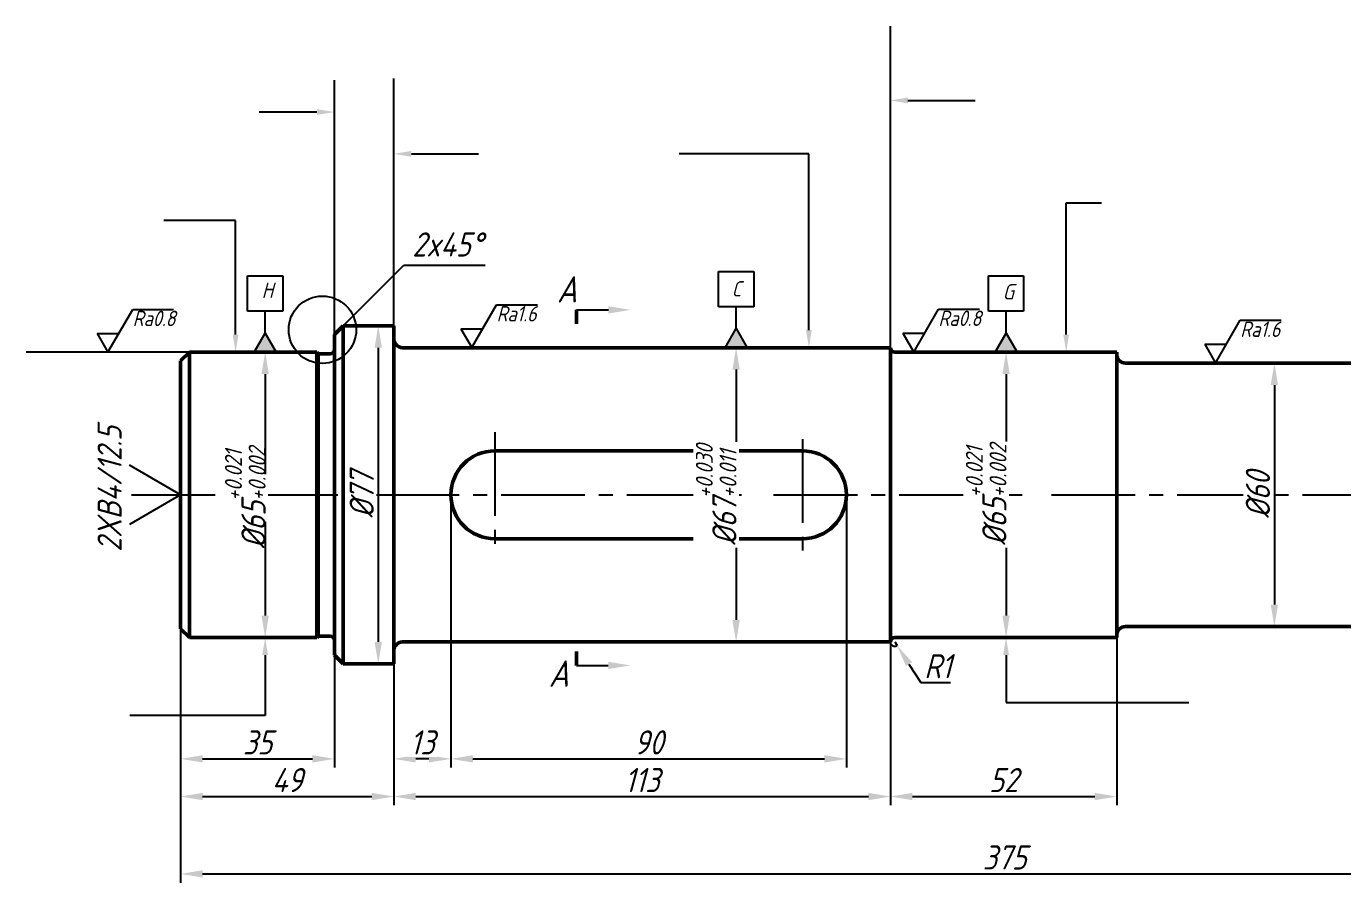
# Model space of a CAD drawing. Header units: millimetres. Extents: x 1056 to 2159, y 1699 to 2044.
# Drawn here: x 1055.8 to 1355.3, y 1848.7 to 2043.7 of the extents above; entities that cross this region are included whole.
import ezdxf
from ezdxf import colors
from ezdxf.entities.mleader import LeaderData, LeaderLine
from ezdxf.enums import TextEntityAlignment as Align
from ezdxf.math import Vec2, Vec3

# ---------------------------------------------------------------- set-up
doc = ezdxf.new("R2010")
doc.units = ezdxf.units.MM
doc.linetypes.add('CENTER2', pattern=[28.575, 19.05, -3.175, 3.175, -3.175])
doc.layers.add('标注', color=7, linetype='Continuous', true_color=0x0b15e0)
doc.layers.add('点划线', color=255, linetype='CENTER2')
doc.layers.add('细实线', color=7, linetype='Continuous')
doc.layers.add('粗实线', color=7, linetype='Continuous', lineweight=50)
doc.styles.get("Standard").update_dxf_attribs({"font": 'arial.ttf'})
doc.styles.add('数字', font='gbeitc.shx', dxfattribs={"bigfont": 'bigfont.shx'})
doc.styles.add('数字字母', font='gbeitc.shx', dxfattribs={"height": 3.5})
doc.dimstyles.new('oyh', dxfattribs={"dimtxt": 5.5, "dimasz": 5, "dimexe": 2, "dimexo": 0, "dimgap": 1, "dimtad": 1, "dimtoh": 1, "dimdec": 0, "dimtxsty": '数字', "dimcen": 3, "dimadec": 0, "dimazin": 0, "dimtfac": 1, "dimtdec": 0, "dimtmove": 0, "dimatfit": 0, "dimfxl": 1, "dimtfill": 1, "dimarcsym": 1})

# ---------------------------------------------------------------- blocks, each defined once
blk = doc.blocks.new('*D2')
at = {"layer": 'Defpoints', "color": 0, "transparency": 16777216}
for p in [(1278.7, 1969.48), (1278.7, 1904.48), (1278.7, 1904.48)]:
    blk.add_point(p, dxfattribs=at)
at = {"layer": '标注', "color": 0, "lineweight": -2, "transparency": 16777216}
for p, q in [((1278.7, 1969.48), (1280.7, 1969.48)), ((1278.7, 1964.48), (1278.7, 1909.48)), ((1278.7, 1904.48), (1280.7, 1904.48))]:
    blk.add_line(p, q, dxfattribs=at)
at = {"layer": '标注', "color": 0, "transparency": 16777216}
for points in [[(1277.87, 1964.48), (1279.53, 1964.48), (1278.7, 1969.48)], [(1277.87, 1909.48), (1279.53, 1909.48), (1278.7, 1904.48)]]:
    blk.add_solid(points, dxfattribs=at)
at = {"layer": '标注', "color": 0, "transparency": 16777216, "insert": (1274.17, 1936.98), "char_height": 5.5, "attachment_point": 5, "rotation": 90, "style": '数字', "bg_fill": 3, "box_fill_scale": 1.1, "bg_fill_color": 256, "bg_fill_true_color": 13158600, "bg_fill_transparency": 0}
blk.add_mtext('%%C{\\Fgbeitc,bigfont|c134;65\\H0.7x;\\S+0.021^ +0.002;}', dxfattribs=at)
blk = doc.blocks.new('*D5')
at = {"layer": 'Defpoints', "color": 0, "transparency": 16777216}
for p in [(1252.38, 1970.48), (1217.27, 1903.48), (1252.38, 1903.48)]:
    blk.add_point(p, dxfattribs=at)
at = {"layer": '标注', "color": 0, "lineweight": -2, "transparency": 16777216}
for p, q in [((1252.38, 1970.48), (1215.27, 1970.48)), ((1217.27, 1965.48), (1217.27, 1908.48)), ((1252.38, 1903.48), (1215.27, 1903.48))]:
    blk.add_line(p, q, dxfattribs=at)
at = {"layer": '标注', "color": 0, "transparency": 16777216}
for points in [[(1216.44, 1965.48), (1218.11, 1965.48), (1217.27, 1970.48)], [(1216.44, 1908.48), (1218.11, 1908.48), (1217.27, 1903.48)]]:
    blk.add_solid(points, dxfattribs=at)
at = {"layer": '标注', "color": 0, "transparency": 16777216, "insert": (1212.74, 1936.98), "char_height": 5.5, "attachment_point": 5, "rotation": 90, "style": '数字', "bg_fill": 3, "box_fill_scale": 1.1, "bg_fill_color": 256, "bg_fill_true_color": 13158600, "bg_fill_transparency": 0}
blk.add_mtext('%%C{\\Fgbeitc,bigfont|c134;67\\H0.7x;\\S+0.030^ +0.011;}', dxfattribs=at)
blk = doc.blocks.new('*D6')
at = {"layer": 'Defpoints', "color": 0, "transparency": 16777216}
for p in [(1341.88, 1966.98), (1339.75, 1906.98), (1341.88, 1906.98)]:
    blk.add_point(p, dxfattribs=at)
at = {"layer": '标注', "color": 0, "lineweight": -2, "transparency": 16777216}
for p, q in [((1341.88, 1966.98), (1337.75, 1966.98)), ((1339.75, 1961.98), (1339.75, 1911.98)), ((1341.88, 1906.98), (1337.75, 1906.98))]:
    blk.add_line(p, q, dxfattribs=at)
at = {"layer": '标注', "color": 0, "transparency": 16777216}
for points in [[(1338.92, 1961.98), (1340.59, 1961.98), (1339.75, 1966.98)], [(1338.92, 1911.98), (1340.59, 1911.98), (1339.75, 1906.98)]]:
    blk.add_solid(points, dxfattribs=at)
at = {"layer": '标注', "color": 0, "transparency": 16777216, "insert": (1336, 1936.98), "char_height": 5.5, "attachment_point": 5, "rotation": 90, "style": '数字', "bg_fill": 3, "box_fill_scale": 1.1, "bg_fill_color": 256, "bg_fill_true_color": 13158600, "bg_fill_transparency": 0}
blk.add_mtext('%%C{\\Fgbeitc,bigfont|c134;60}', dxfattribs=at)
blk = doc.blocks.new('*D7')
at = {"layer": 'Defpoints', "color": 0, "transparency": 16777216}
for p in [(1135.84, 1975.48), (1135.84, 1898.48), (1135.84, 1898.48)]:
    blk.add_point(p, dxfattribs=at)
at = {"layer": '标注', "color": 0, "lineweight": -2, "transparency": 16777216}
for p, q in [((1135.84, 1975.48), (1137.84, 1975.48)), ((1135.84, 1970.48), (1135.84, 1903.48)), ((1135.84, 1898.48), (1137.84, 1898.48))]:
    blk.add_line(p, q, dxfattribs=at)
at = {"layer": '标注', "color": 0, "transparency": 16777216}
for points in [[(1135.01, 1970.48), (1136.67, 1970.48), (1135.84, 1975.48)], [(1135.01, 1903.48), (1136.67, 1903.48), (1135.84, 1898.48)]]:
    blk.add_solid(points, dxfattribs=at)
at = {"layer": '标注', "color": 0, "transparency": 16777216, "insert": (1132.09, 1936.98), "char_height": 5.5, "attachment_point": 5, "rotation": 90, "style": '数字', "bg_fill": 3, "box_fill_scale": 1.1, "bg_fill_color": 256, "bg_fill_true_color": 13158600, "bg_fill_transparency": 0}
blk.add_mtext('%%C{\\Fgbeitc,bigfont|c134;77}', dxfattribs=at)
blk = doc.blocks.new('*D8')
at = {"layer": 'Defpoints', "color": 0, "transparency": 16777216}
for p in [(1113.88, 1969.48), (1110.11, 1904.48), (1113.88, 1904.48)]:
    blk.add_point(p, dxfattribs=at)
at = {"layer": '标注', "color": 0, "lineweight": -2, "transparency": 16777216}
for p, q in [((1113.88, 1969.48), (1108.11, 1969.48)), ((1110.11, 1964.48), (1110.11, 1909.48)), ((1113.88, 1904.48), (1108.11, 1904.48))]:
    blk.add_line(p, q, dxfattribs=at)
at = {"layer": '标注', "color": 0, "transparency": 16777216}
for points in [[(1109.28, 1964.48), (1110.95, 1964.48), (1110.11, 1969.48)], [(1109.28, 1909.48), (1110.95, 1909.48), (1110.11, 1904.48)]]:
    blk.add_solid(points, dxfattribs=at)
at = {"layer": '标注', "color": 0, "transparency": 16777216, "insert": (1105.59, 1936.25), "char_height": 5.5, "width": 9.625, "attachment_point": 5, "rotation": 90, "style": '数字', "bg_fill": 3, "box_fill_scale": 1.1, "bg_fill_color": 256, "bg_fill_true_color": 13158600, "bg_fill_transparency": 0}
blk.add_mtext('%%C{\\Fgbeitc,bigfont|c134;65\\H0.7x;\\S+0.021^ +0.002;}', dxfattribs=at)
blk = doc.blocks.new('*D13')
at = {"layer": 'Defpoints', "color": 0, "transparency": 16777216}
for p in [(1090.88, 1906.48), (1125.88, 1904.48), (1125.88, 1876.85)]:
    blk.add_point(p, dxfattribs=at)
at = {"layer": '标注', "color": 0, "lineweight": -2, "transparency": 16777216}
for p, q in [((1090.88, 1906.48), (1090.88, 1874.85)), ((1125.88, 1904.48), (1125.88, 1874.85)), ((1095.88, 1876.85), (1120.88, 1876.85))]:
    blk.add_line(p, q, dxfattribs=at)
at = {"layer": '标注', "color": 0, "transparency": 16777216}
for points in [[(1095.88, 1877.68), (1095.88, 1876.02), (1090.88, 1876.85)], [(1120.88, 1877.68), (1120.88, 1876.02), (1125.88, 1876.85)]]:
    blk.add_solid(points, dxfattribs=at)
at = {"layer": '标注', "color": 0, "transparency": 16777216, "insert": (1108.38, 1880.6), "char_height": 5.5, "attachment_point": 5, "style": '数字', "bg_fill": 3, "box_fill_scale": 1.1, "bg_fill_color": 256, "bg_fill_true_color": 13158600, "bg_fill_transparency": 0}
blk.add_mtext('35', dxfattribs=at)
blk = doc.blocks.new('*D14')
at = {"layer": 'Defpoints', "color": 0, "transparency": 16777216}
for p in [(1139.38, 1936.98), (1152.38, 1936.98), (1139.38, 1876.85)]:
    blk.add_point(p, dxfattribs=at)
at = {"layer": '标注', "color": 0, "lineweight": -2, "transparency": 16777216}
for p, q in [((1139.38, 1936.98), (1139.38, 1874.85)), ((1152.38, 1936.98), (1152.38, 1874.85)), ((1147.38, 1876.85), (1144.38, 1876.85))]:
    blk.add_line(p, q, dxfattribs=at)
at = {"layer": '标注', "color": 0, "transparency": 16777216}
for points in [[(1144.38, 1877.68), (1144.38, 1876.02), (1139.38, 1876.85)], [(1147.38, 1877.68), (1147.38, 1876.02), (1152.38, 1876.85)]]:
    blk.add_solid(points, dxfattribs=at)
at = {"layer": '标注', "color": 0, "transparency": 16777216, "insert": (1145.88, 1880.6), "char_height": 5.5, "attachment_point": 5, "style": '数字', "bg_fill": 3, "box_fill_scale": 1.1, "bg_fill_color": 256, "bg_fill_true_color": 13158600, "bg_fill_transparency": 0}
blk.add_mtext('13', dxfattribs=at)
blk = doc.blocks.new('*D15')
at = {"layer": 'Defpoints', "color": 0, "transparency": 16777216}
for p in [(1152.38, 1936.98), (1242.38, 1936.98), (1242.38, 1876.85)]:
    blk.add_point(p, dxfattribs=at)
at = {"layer": '标注', "color": 0, "lineweight": -2, "transparency": 16777216}
for p, q in [((1152.38, 1936.98), (1152.38, 1874.85)), ((1242.38, 1936.98), (1242.38, 1874.85)), ((1157.38, 1876.85), (1237.38, 1876.85))]:
    blk.add_line(p, q, dxfattribs=at)
at = {"layer": '标注', "color": 0, "transparency": 16777216}
for points in [[(1157.38, 1877.68), (1157.38, 1876.02), (1152.38, 1876.85)], [(1237.38, 1877.68), (1237.38, 1876.02), (1242.38, 1876.85)]]:
    blk.add_solid(points, dxfattribs=at)
at = {"layer": '标注', "color": 0, "transparency": 16777216, "insert": (1197.38, 1880.6), "char_height": 5.5, "attachment_point": 5, "style": '数字', "bg_fill": 3, "box_fill_scale": 1.1, "bg_fill_color": 256, "bg_fill_true_color": 13158600, "bg_fill_transparency": 0}
blk.add_mtext('90', dxfattribs=at)
blk = doc.blocks.new('*D16')
at = {"layer": 'Defpoints', "color": 0, "transparency": 16777216}
for p in [(1090.88, 1906.48), (1139.38, 1898.48), (1139.38, 1868.27)]:
    blk.add_point(p, dxfattribs=at)
at = {"layer": '标注', "color": 0, "lineweight": -2, "transparency": 16777216}
for p, q in [((1090.88, 1906.48), (1090.88, 1866.27)), ((1139.38, 1898.48), (1139.38, 1866.27)), ((1095.88, 1868.27), (1134.38, 1868.27))]:
    blk.add_line(p, q, dxfattribs=at)
at = {"layer": '标注', "color": 0, "transparency": 16777216}
for points in [[(1095.88, 1869.1), (1095.88, 1867.44), (1090.88, 1868.27)], [(1134.38, 1869.1), (1134.38, 1867.44), (1139.38, 1868.27)]]:
    blk.add_solid(points, dxfattribs=at)
at = {"layer": '标注', "color": 0, "transparency": 16777216, "insert": (1115.13, 1872.02), "char_height": 5.5, "attachment_point": 5, "style": '数字', "bg_fill": 3, "box_fill_scale": 1.1, "bg_fill_color": 256, "bg_fill_true_color": 13158600, "bg_fill_transparency": 0}
blk.add_mtext('49', dxfattribs=at)
blk = doc.blocks.new('*D17')
at = {"layer": 'Defpoints', "color": 0, "transparency": 16777216}
for p in [(1252.38, 1904.48), (1139.38, 1898.48), (1252.38, 1868.27)]:
    blk.add_point(p, dxfattribs=at)
at = {"layer": '标注', "color": 0, "lineweight": -2, "transparency": 16777216}
for p, q in [((1252.38, 1904.48), (1252.38, 1866.27)), ((1139.38, 1898.48), (1139.38, 1866.27)), ((1144.38, 1868.27), (1247.38, 1868.27))]:
    blk.add_line(p, q, dxfattribs=at)
at = {"layer": '标注', "color": 0, "transparency": 16777216}
for points in [[(1144.38, 1869.1), (1144.38, 1867.44), (1139.38, 1868.27)], [(1247.38, 1869.1), (1247.38, 1867.44), (1252.38, 1868.27)]]:
    blk.add_solid(points, dxfattribs=at)
at = {"layer": '标注', "color": 0, "transparency": 16777216, "insert": (1195.88, 1872.02), "char_height": 5.5, "attachment_point": 5, "style": '数字', "bg_fill": 3, "box_fill_scale": 1.1, "bg_fill_color": 256, "bg_fill_true_color": 13158600, "bg_fill_transparency": 0}
blk.add_mtext('113', dxfattribs=at)
blk = doc.blocks.new('*D18')
at = {"layer": 'Defpoints', "color": 0, "transparency": 16777216}
for p in [(1252.38, 1904.48), (1303.88, 1904.48), (1303.88, 1868.27)]:
    blk.add_point(p, dxfattribs=at)
at = {"layer": '标注', "color": 0, "lineweight": -2, "transparency": 16777216}
for p, q in [((1252.38, 1904.48), (1252.38, 1866.27)), ((1303.88, 1904.48), (1303.88, 1866.27)), ((1257.38, 1868.27), (1298.88, 1868.27))]:
    blk.add_line(p, q, dxfattribs=at)
at = {"layer": '标注', "color": 0, "transparency": 16777216}
for points in [[(1257.38, 1869.1), (1257.38, 1867.44), (1252.38, 1868.27)], [(1298.88, 1869.1), (1298.88, 1867.44), (1303.88, 1868.27)]]:
    blk.add_solid(points, dxfattribs=at)
at = {"layer": '标注', "color": 0, "transparency": 16777216, "insert": (1278.13, 1872.02), "char_height": 5.5, "attachment_point": 5, "style": '数字', "bg_fill": 3, "box_fill_scale": 1.1, "bg_fill_color": 256, "bg_fill_true_color": 13158600, "bg_fill_transparency": 0}
blk.add_mtext('52', dxfattribs=at)
blk = doc.blocks.new('*D21')
at = {"layer": 'Defpoints', "color": 0, "transparency": 16777216}
for p in [(1465.88, 1913.58), (1090.88, 1906.48), (1465.88, 1850.65)]:
    blk.add_point(p, dxfattribs=at)
at = {"layer": '标注', "color": 0, "lineweight": -2, "transparency": 16777216}
for p, q in [((1465.88, 1913.58), (1465.88, 1848.65)), ((1090.88, 1906.48), (1090.88, 1848.65)), ((1095.88, 1850.65), (1460.88, 1850.65))]:
    blk.add_line(p, q, dxfattribs=at)
at = {"layer": '标注', "color": 0, "transparency": 16777216}
for points in [[(1095.88, 1851.49), (1095.88, 1849.82), (1090.88, 1850.65)], [(1460.88, 1851.49), (1460.88, 1849.82), (1465.88, 1850.65)]]:
    blk.add_solid(points, dxfattribs=at)
at = {"layer": '标注', "color": 0, "transparency": 16777216, "insert": (1278.38, 1854.4), "char_height": 5.5, "attachment_point": 5, "style": '数字', "bg_fill": 3, "box_fill_scale": 1.1, "bg_fill_color": 256, "bg_fill_true_color": 13158600, "bg_fill_transparency": 0}
blk.add_mtext('375', dxfattribs=at)
blk = doc.blocks.new('上基准')
at = {"layer": '标注'}
h = blk.add_hatch(color=256, dxfattribs=at)
h.dxf.hatch_style = 1
h.paths.add_polyline_path([(-2.5, 0), (2.5, 0), (0, 4.33)])
for p, q in [((-4, 9.33), (-4, 17.33)), ((-4, 17.33), (4, 17.33)), ((4, 17.33), (4, 9.33)), ((0, 9.33), (-4, 9.33)), ((0, 4.33), (0, 9.33)), ((4, 9.33), (0, 9.33)), ((-2.5, 0), (0, 4.33)), ((0, 4.33), (2.5, 0)), ((2.5, 0), (-2.5, 0))]:
    blk.add_line(p, q, dxfattribs=at)
blk = doc.blocks.new('*U28')
at = {"layer": '标注', "ltscale": 0.2}
for p, q in [((0, 0), (5.63, 9.75)), ((5.63, 9.75), (14.95, 9.75)), ((-2.47, 4.28), (2.47, 4.28)), ((-2.47, 4.28), (0, 0))]:
    blk.add_line(p, q, dxfattribs=at)
at = {"layer": '标注', "ltscale": 0.2, "style": '数字'}
blk.add_attdef('RA1.6', text='', height=3.5, dxfattribs=at).set_placement((5.63, 7.69), align=Align.MIDDLE_LEFT)
blk = doc.blocks.new('*U29')
at = {"layer": '标注', "ltscale": 0.2}
for p, q in [((0, 0), (5.63, 9.75)), ((5.63, 9.75), (14.95, 9.75)), ((-2.47, 4.28), (2.47, 4.28)), ((-2.47, 4.28), (0, 0))]:
    blk.add_line(p, q, dxfattribs=at)
at = {"layer": '标注', "ltscale": 0.2, "style": '数字'}
blk.add_attdef('RA1.6', text='', height=3.5, dxfattribs=at).set_placement((5.63, 7.69), align=Align.MIDDLE_LEFT)
blk = doc.blocks.new('*U30')
at = {"layer": '标注', "ltscale": 0.2}
for p, q in [((0, 0), (5.63, 9.75)), ((5.63, 9.75), (14.95, 9.75)), ((-2.47, 4.28), (2.47, 4.28)), ((-2.47, 4.28), (0, 0))]:
    blk.add_line(p, q, dxfattribs=at)
at = {"layer": '标注', "ltscale": 0.2, "style": '数字'}
blk.add_attdef('RA1.6', text='', height=3.5, dxfattribs=at).set_placement((5.63, 7.69), align=Align.MIDDLE_LEFT)
blk = doc.blocks.new('*U31')
at = {"layer": '标注', "ltscale": 0.2}
for p, q in [((0, 0), (5.63, 9.75)), ((5.63, 9.75), (14.95, 9.75)), ((-2.47, 4.28), (2.47, 4.28)), ((-2.47, 4.28), (0, 0))]:
    blk.add_line(p, q, dxfattribs=at)
at = {"layer": '标注', "ltscale": 0.2, "style": '数字'}
blk.add_attdef('RA1.6', text='', height=3.5, dxfattribs=at).set_placement((5.63, 7.69), align=Align.MIDDLE_LEFT)
blk = doc.blocks.new('*D34')
at = {"layer": 'Defpoints', "color": 0, "transparency": 16777216}
for p in [(1253.38, 1903.48), (1253.92, 1902.63)]:
    blk.add_point(p, dxfattribs=at)
at = {"layer": '标注', "color": 0, "lineweight": -2, "transparency": 16777216}
for p, q in [((1253.38, 1903.48), (1253.92, 1902.63)), ((1256.61, 1898.42), (1259.3, 1894.2)), ((1259.3, 1894.2), (1266.03, 1894.2))]:
    blk.add_line(p, q, dxfattribs=at)
blk.add_arc((1253.38, 1903.48), 1, 180, 302.5468, dxfattribs=at)
at = {"layer": '标注', "color": 0, "transparency": 16777216}
blk.add_solid([(1257.32, 1898.87), (1255.91, 1897.97), (1253.92, 1902.63)], dxfattribs=at)
at = {"layer": '标注', "color": 0, "transparency": 16777216, "insert": (1263.17, 1897.95), "char_height": 5.5, "attachment_point": 5, "style": '数字', "bg_fill": 3, "box_fill_scale": 1.1, "bg_fill_color": 256, "bg_fill_true_color": 13158600, "bg_fill_transparency": 0}
blk.add_mtext('R1', dxfattribs=at)

msp = doc.modelspace()

# ---------------------------------------------------------------- linework, layer by layer
at = {"layer": '标注'}
for p, q in [((1125.88, 2006.4), (1125.88, 2031.37)), ((1139.38, 1975.48), (1139.38, 2031.78)), ((1125.88, 1973.48), (1125.88, 2006.4)), ((1092.88, 1969.48), (1055.76, 1969.48)), ((1090.88, 1936.98), (1079.24, 1943.7)), ((1090.88, 1936.98), (1079.23, 1930.25))]:
    msp.add_line(p, q, dxfattribs=at)
at = {"layer": '标注', "linetype": 'ByBlock', "lineweight": -2}
msp.add_line((1103.38, 1999.44), (1087.03, 1999.44), dxfattribs=at)
for points in [[(1256.38, 2026.78), (1271.66, 2026.78)], [(1143.38, 2014.61), (1158.66, 2014.61)], [(1103.38, 1973.48), (1103.38, 1999.44)]]:
    msp.add_lwpolyline(points, dxfattribs=at)
at = {"layer": '标注'}
for points in [[(1256.38, 2026.11), (1252.38, 2026.78), (1256.38, 2027.44)], [(1143.38, 2013.94), (1139.38, 2014.61), (1143.38, 2015.27)]]:
    msp.add_solid(points, dxfattribs=at)
at = {"layer": '点划线'}
for p, q in [((1162.38, 1951.23), (1162.38, 1922.77)), ((1232.38, 1949.66), (1232.38, 1923.75)), ((1079.72, 1936.98), (1101.29, 1936.98)), ((1107.62, 1936.98), (1127.16, 1936.98)), ((1135.22, 1936.98), (1208.91, 1936.98)), ((1217.27, 1936.98), (1218.49, 1936.98)), ((1225.81, 1936.98), (1272.2, 1936.98)), ((1278.62, 1936.98), (1282.33, 1936.98)), ((1289.02, 1936.98), (1473.32, 1936.98)), ((1332.33, 1906.98), (1339.43, 1906.93)), ((1335.88, 1906.98), (1335.88, 1906.95))]:
    msp.add_line(p, q, dxfattribs=at)
at = {"layer": '粗实线'}
for p, q in [((1180.95, 1975.89), (1180.97, 1979.09)), ((1125.88, 1973.48), (1127.88, 1975.48)), ((1139.38, 1975.48), (1127.88, 1975.48)), ((1139.38, 1972.48), (1139.38, 1975.48)), ((1125.88, 1970.19), (1125.88, 1973.48)), ((1139.38, 1972.48), (1139.38, 1898.48)), ((1092.88, 1969.48), (1090.88, 1967.48)), ((1113.88, 1969.48), (1092.88, 1969.48)), ((1092.88, 1969.48), (1092.88, 1904.48)), ((1113.88, 1969.48), (1121.88, 1969.48)), ((1121.88, 1904.48), (1121.88, 1969.48)), ((1121.88, 1969.48), (1121.88, 1969.08)), ((1121.88, 1969.48), (1122.17, 1969.08)), ((1122.17, 1969.08), (1122.17, 1936.98)), ((1122.17, 1969.08), (1122.28, 1969.08)), ((1122.28, 1969.08), (1124.88, 1969.08)), ((1125.88, 1904.48), (1125.88, 1970.19)), ((1252.38, 1970.48), (1252.38, 1970.48)), ((1252.38, 1904.48), (1252.38, 1969.48)), ((1280.88, 1969.48), (1253.38, 1969.48)), ((1280.88, 1969.48), (1303.88, 1969.48)), ((1303.88, 1968.98), (1303.88, 1969.48)), ((1303.88, 1969.48), (1303.88, 1904.48)), ((1090.88, 1906.48), (1090.88, 1967.48)), ((1305.88, 1966.98), (1341.88, 1966.98)), ((1341.88, 1966.98), (1381.88, 1966.98)), ((1197.38, 1946.98), (1162.38, 1946.98)), ((1232.38, 1946.98), (1197.38, 1946.98)), ((1122.17, 1904.76), (1122.17, 1936.98)), ((1162.38, 1926.98), (1232.38, 1926.98)), ((1090.88, 1906.48), (1092.88, 1904.48)), ((1305.88, 1906.98), (1341.88, 1906.98)), ((1329.88, 1906.98), (1341.88, 1906.98)), ((1381.88, 1906.98), (1341.88, 1906.98)), ((1113.88, 1904.48), (1092.88, 1904.48)), ((1113.88, 1904.48), (1121.88, 1904.48)), ((1121.88, 1904.48), (1122.17, 1904.76)), ((1122.17, 1904.76), (1124.88, 1904.76)), ((1125.88, 1900.48), (1125.88, 1904.48)), ((1252.38, 1904.48), (1252.38, 1903.48)), ((1280.88, 1904.48), (1253.38, 1904.48)), ((1280.88, 1904.48), (1303.88, 1904.48)), ((1125.88, 1900.48), (1127.88, 1898.48)), ((1180.92, 1901.32), (1180.95, 1898.13)), ((1139.38, 1898.48), (1127.88, 1898.48))]:
    msp.add_line(p, q, dxfattribs=at)
for centre, radius, start, end in [((1141.38, 1972.48), 2, 180, 270), ((1124.88, 1970.08), 1, 270, 360), ((1253.38, 1970.48), 1, 180, 270), ((1305.88, 1968.98), 2, 180, 270), ((1162.38, 1936.98), 10, 90, 270), ((1232.38, 1936.98), 10, 270, 90), ((1305.88, 1904.98), 2, 90, 180), ((1124.88, 1903.76), 1, 0, 90), ((1141.38, 1901.48), 2, 90, 180)]:
    msp.add_arc(centre, radius, start, end, dxfattribs=at)
at = {"layer": '细实线'}
for p, q in [((1180.97, 1979.09), (1188.2, 1979.09)), ((1180.95, 1898.13), (1188.17, 1898.13))]:
    msp.add_line(p, q, dxfattribs=at)
for points in [[(1188.2, 1979.92), (1188.2, 1978.25), (1193.2, 1979.09)], [(1188.17, 1897.29), (1188.17, 1898.96), (1193.17, 1898.13)]]:
    msp.add_solid(points, dxfattribs=at)

# ---------------------------------------------------------------- block references
at = {"layer": '标注', "ltscale": 0.2}
for name, p, values in [('*U29', (1157.14, 1970.51), {'RA1.6': 'Ra1.6'}), ('*U28', (1074.34, 1969.45), {'RA1.6': 'Ra0.8'})]:
    msp.add_blockref(name, p, dxfattribs=at).add_auto_attribs(values)

# ---------------------------------------------------------------- texts
at = {"layer": '标注', "char_height": 6, "attachment_point": 1, "style": '数字字母'}
for insert in [(1176.49, 1986.76), (1174.62, 1899.26)]:
    msp.add_mtext_dynamic_manual_height_columns('A', width=8.0364, gutter_width=12.5, heights=[0], dxfattribs=dict(at, insert=insert))
at = {"layer": '标注', "char_height": 3.5, "width": 4.381, "attachment_point": 1, "style": '数字字母'}
for s, insert in [('H', (1109.34, 1985.3)), ('C', (1216.26, 1985.63)), ('G', (1277.94, 1984.96))]:
    msp.add_mtext(s, dxfattribs=dict(at, insert=insert))
at = {"layer": '标注', "insert": (1071.96, 1923.99), "char_height": 5.5, "attachment_point": 1, "rotation": 90, "style": '数字'}
msp.add_mtext_dynamic_manual_height_columns('{\\Fgbeitc,bigfont|c134;2XB4/12.5}', width=11.0866, gutter_width=12.5, heights=[0], dxfattribs=at)

# ---------------------------------------------------------------- leaders
at = {"layer": '标注'}
ml = msp.add_multileader_mtext('Standard', dxfattribs=at)
ml.set_content('', color=256)
ml.set_leader_properties()
ml.build(insert=Vec2(0, 0))
ctx = ml.context
ctx.base_point, ctx.plane_origin = Vec3(1104.71, 2024.13), Vec3(1125.88, 2024.13)
ctx.text_align_type = 2
notes = []
notes.append((ctx, [(0, (1, 1, 0), (1117.85, 2024.13), (-1, 0), 9.14, [(0, [(1125.88, 2024.13)], 0, [])])]))
ctx.mtext.insert, ctx.mtext.alignment, ctx.mtext.flow_direction = Vec3(1106.71, 2026.13), 3, 5
ml = msp.add_multileader_mtext('Standard', dxfattribs=at)
ml.set_content('', color=256)
ml.set_leader_properties()
ml.build(insert=Vec2(0, 0))
ctx = ml.context
ctx.base_point, ctx.plane_origin = Vec3(1300.38, 2003.44), Vec3(1292.38, 1969.48)
notes.append((ctx, [(0, (1, 1, 0), (1292.38, 2003.44), (1, 0), 8, [(0, [(1292.38, 1969.48)], 0, [])])]))
ctx.mtext.insert, ctx.mtext.flow_direction = Vec3(1302.38, 2005.44), 5
for ctx, leaders in notes:
    for number, flags, end, landing, length, lines in leaders:
        leader = LeaderData()
        leader.index, (leader.has_last_leader_line, leader.has_dogleg_vector, leader.attachment_direction) = number, flags
        leader.last_leader_point, leader.dogleg_vector, leader.dogleg_length = Vec3(end), Vec3(landing), length
        for number, points, colour, breaks in lines:
            line = LeaderLine()
            line.index, line.vertices, line.color, line.breaks = number, Vec3.list(points), colors.encode_raw_color(colour), breaks
            leader.lines.append(line)
        ctx.leaders.append(leader)

# ---------------------------------------------------------------- next in the draw order: dimensions: what is measured, and where the dimension line sits
for base, p1, p2, angle, text, picture, middle in [((1135.84, 1898.48), (1135.84, 1975.48), (1135.84, 1898.48), 270, '%%C{\\Fgbeitc,bigfont|c134;<>}', '*D7', (1132.09, 1936.98)), ((1217.27, 1903.48), (1252.38, 1970.48), (1252.38, 1903.48), 90, '%%C{\\Fgbeitc,bigfont|c134;<>\\H0.7x;\\S+0.030^ +0.011;}', '*D5', (1212.74, 1936.98)), ((1278.7, 1904.48), (1278.7, 1969.48), (1278.7, 1904.48), 270, '%%C{\\Fgbeitc,bigfont|c134;<>\\H0.7x;\\S+0.021^ +0.002;}', '*D2', (1274.17, 1936.98)), ((1339.75, 1906.98), (1341.88, 1966.98), (1341.88, 1906.98), 90, '%%C{\\Fgbeitc,bigfont|c134;<>}', '*D6', (1336, 1936.98))]:
    dim = msp.add_linear_dim(base=base, p1=p1, p2=p2, angle=angle, text=text, dimstyle='oyh', dxfattribs=at)
    dim.commit()
    dim.dimension.update_dxf_attribs({"geometry": picture, "text_midpoint": middle})
dim = msp.add_linear_dim(base=(1110.11, 1904.48), p1=(1113.88, 1969.48), p2=(1113.88, 1904.48), angle=270, text='%%C{\\Fgbeitc,bigfont|c134;<>\\H0.7x;\\S+0.021^ +0.002;}', dimstyle='oyh', dxfattribs=at)
dim.commit()
dim.dimension.update_dxf_attribs({"geometry": '*D8', "text_midpoint": (1110.11, 1936.25), "dimtype": 160})

# ---------------------------------------------------------------- next in the draw order: linework, layer by layer
for p, q in [((1252.38, 1970.48), (1252.38, 2043.66)), ((1125.88, 1973.48), (1141.69, 1989.28))]:
    msp.add_line(p, q, dxfattribs=at)
msp.add_solid([(1104.05, 1973.48), (1103.38, 1969.48), (1102.72, 1973.48)], dxfattribs=at)
at = {"layer": '粗实线'}
for p, q in [((1127.88, 1975.48), (1127.88, 1898.48)), ((1252.38, 1970.48), (1141.38, 1970.48)), ((1252.38, 1969.48), (1252.38, 1970.48)), ((1252.38, 1903.48), (1141.38, 1903.48))]:
    msp.add_line(p, q, dxfattribs=at)
msp.add_arc((1253.38, 1903.48), 1, 90, 180, dxfattribs=at)
at = {"layer": '细实线'}
msp.add_circle((1123.14, 1974.56), 7.68, dxfattribs=at)

# ---------------------------------------------------------------- next in the draw order: block references
at = {"layer": '标注'}
for p in [(1110.11, 1969.48), (1217.27, 1970.48), (1278.7, 1969.48)]:
    msp.add_blockref('上基准', p, dxfattribs=at)
at = {"layer": '标注', "ltscale": 0.2}
for name, p, values in [('*U30', (1257.68, 1969.48), {'RA1.6': 'Ra0.8'}), ('*U31', (1326.36, 1966.98), {'RA1.6': 'Ra1.6'})]:
    msp.add_blockref(name, p, dxfattribs=at).add_auto_attribs(values)

# ---------------------------------------------------------------- next in the draw order: dimensions: what is measured, and where the dimension line sits
at = {"layer": '标注'}
dim = msp.add_linear_dim(base=(1125.88, 1876.85), p1=(1090.88, 1906.48), p2=(1125.88, 1904.48), angle=180, dimstyle='oyh', dxfattribs=at)
dim.commit()
dim.dimension.update_dxf_attribs({"geometry": '*D13', "text_midpoint": (1108.38, 1880.6)})

# ---------------------------------------------------------------- next in the draw order: leaders
ml = msp.add_multileader_mtext('Standard', dxfattribs=at)
ml.set_content('', color=256)
ml.set_leader_properties()
ml.build(insert=Vec2(0, 0))
ctx = ml.context
ctx.base_point, ctx.plane_origin = Vec3(1200.32, 2014.61), Vec3(1233.83, 1970.48)
ctx.text_align_type = 2
notes = []
notes.append((ctx, [(0, (1, 1, 0), (1233.83, 2014.61), (-1, 0), 29.51, [(0, [(1233.83, 1970.48)], 0, [])])]))
ctx.mtext.insert, ctx.mtext.alignment, ctx.mtext.flow_direction = Vec3(1202.32, 2016.61), 3, 5
for ctx, leaders in notes:
    for number, flags, end, landing, length, lines in leaders:
        leader = LeaderData()
        leader.index, (leader.has_last_leader_line, leader.has_dogleg_vector, leader.attachment_direction) = number, flags
        leader.last_leader_point, leader.dogleg_vector, leader.dogleg_length = Vec3(end), Vec3(landing), length
        for number, points, colour, breaks in lines:
            line = LeaderLine()
            line.index, line.vertices, line.color, line.breaks = number, Vec3.list(points), colors.encode_raw_color(colour), breaks
            leader.lines.append(line)
        ctx.leaders.append(leader)

# ---------------------------------------------------------------- next in the draw order: texts
at = {"layer": '标注', "insert": (1151.57, 1993.99), "char_height": 5.5, "attachment_point": 5, "style": '数字', "bg_fill": 3, "box_fill_scale": 1.1, "bg_fill_color": 256, "bg_fill_true_color": 13158600, "bg_fill_transparency": 0}
msp.add_mtext('{\\Fgbeitc,bigfont|c134;2x45\\Fgbeitc|c0;%%D}', dxfattribs=at)

# ---------------------------------------------------------------- next in the draw order: dimensions: what is measured, and where the dimension line sits
at = {"layer": '标注'}
dim = msp.add_linear_dim(base=(1139.38, 1876.85), p1=(1152.38, 1936.98), p2=(1139.38, 1936.98), dimstyle='oyh', dxfattribs=at)
dim.commit()
dim.dimension.update_dxf_attribs({"geometry": '*D14', "text_midpoint": (1145.88, 1880.6)})

# ---------------------------------------------------------------- next in the draw order: linework, layer by layer
msp.add_line((1141.69, 1989.28), (1160.14, 1989.28), dxfattribs=at)

# ---------------------------------------------------------------- next in the draw order: dimensions: what is measured, and where the dimension line sits
dim = msp.add_linear_dim(base=(1242.38, 1876.85), p1=(1152.38, 1936.98), p2=(1242.38, 1936.98), dimstyle='oyh', dxfattribs=at)
dim.commit()
dim.dimension.update_dxf_attribs({"geometry": '*D15', "text_midpoint": (1197.38, 1880.6)})
dim = msp.add_linear_dim(base=(1139.38492726, 1868.27065427), p1=(1090.88492726, 1906.47527953), p2=(1139.38492726, 1898.47527953), angle=180, dimstyle='oyh', dxfattribs=at)
dim.commit()
dim.dimension.update_dxf_attribs({"geometry": '*D16', "text_midpoint": (1115.13492726, 1872.02065427)})

# ---------------------------------------------------------------- next in the draw order: dimensions: what is measured, and where the dimension line sits
dim = msp.add_linear_dim(base=(1252.38, 1868.27), p1=(1139.38, 1898.48), p2=(1252.38, 1904.48), dimstyle='oyh', dxfattribs=at)
dim.commit()
dim.dimension.update_dxf_attribs({"geometry": '*D17', "text_midpoint": (1195.88, 1872.02)})

# ---------------------------------------------------------------- next in the draw order: dimensions: what is measured, and where the dimension line sits
dim = msp.add_linear_dim(base=(1303.88492726, 1868.27065427), p1=(1252.38492726, 1904.47527953), p2=(1303.88492726, 1904.47527953), angle=180, dimstyle='oyh', dxfattribs=at)
dim.commit()
dim.dimension.update_dxf_attribs({"geometry": '*D18', "text_midpoint": (1278.13492726, 1868.27065427), "dimtype": 160})

# ---------------------------------------------------------------- next in the draw order: dimensions: what is measured, and where the dimension line sits
dim = msp.add_linear_dim(base=(1465.88, 1850.65), p1=(1090.88, 1906.48), p2=(1465.88, 1913.58), angle=180, dimstyle='oyh', dxfattribs=at)
dim.commit()
dim.dimension.update_dxf_attribs({"geometry": '*D21', "text_midpoint": (1278.38, 1850.65), "dimtype": 160})

# ---------------------------------------------------------------- next in the draw order: linework, layer by layer
msp.add_line((1278.7, 1889.7), (1320.27, 1889.7), dxfattribs=at)
at = {"layer": '标注', "linetype": 'ByBlock', "lineweight": -2}
msp.add_lwpolyline([(1278.7, 1900.48), (1278.7, 1889.7)], dxfattribs=at)
at = {"layer": '标注'}
msp.add_solid([(1278.03, 1900.48), (1278.7, 1904.48), (1279.37, 1900.48)], dxfattribs=at)

# ---------------------------------------------------------------- next in the draw order: dimensions: what is measured, and where the dimension line sits
dim = msp.add_radius_dim(center=(1253.38, 1903.48), mpoint=(1253.92, 1902.63), dimstyle='oyh', dxfattribs=at)
dim.commit()
dim.dimension.update_dxf_attribs({"geometry": '*D34', "text_midpoint": (1263.17, 1894.2), "dimtype": 164})

# ---------------------------------------------------------------- next in the draw order: leaders
ml = msp.add_multileader_mtext('Standard', dxfattribs=at)
ml.set_content('', color=256)
ml.set_leader_properties()
ml.build(insert=Vec2(0, 0))
ctx = ml.context
ctx.base_point, ctx.plane_origin = Vec3(1075.3, 1886.71), Vec3(1110.11, 1904.48)
ctx.text_align_type = 2
notes = []
notes.append((ctx, [(0, (1, 1, 0), (1110.11, 1886.71), (-1, 0), 30.81, [(0, [(1110.11, 1904.48)], 0, [])])]))
ctx.mtext.insert, ctx.mtext.alignment, ctx.mtext.flow_direction = Vec3(1077.3, 1888.71), 3, 5
for ctx, leaders in notes:
    for number, flags, end, landing, length, lines in leaders:
        leader = LeaderData()
        leader.index, (leader.has_last_leader_line, leader.has_dogleg_vector, leader.attachment_direction) = number, flags
        leader.last_leader_point, leader.dogleg_vector, leader.dogleg_length = Vec3(end), Vec3(landing), length
        for number, points, colour, breaks in lines:
            line = LeaderLine()
            line.index, line.vertices, line.color, line.breaks = number, Vec3.list(points), colors.encode_raw_color(colour), breaks
            leader.lines.append(line)
        ctx.leaders.append(leader)

doc.saveas('drawing.dxf')
